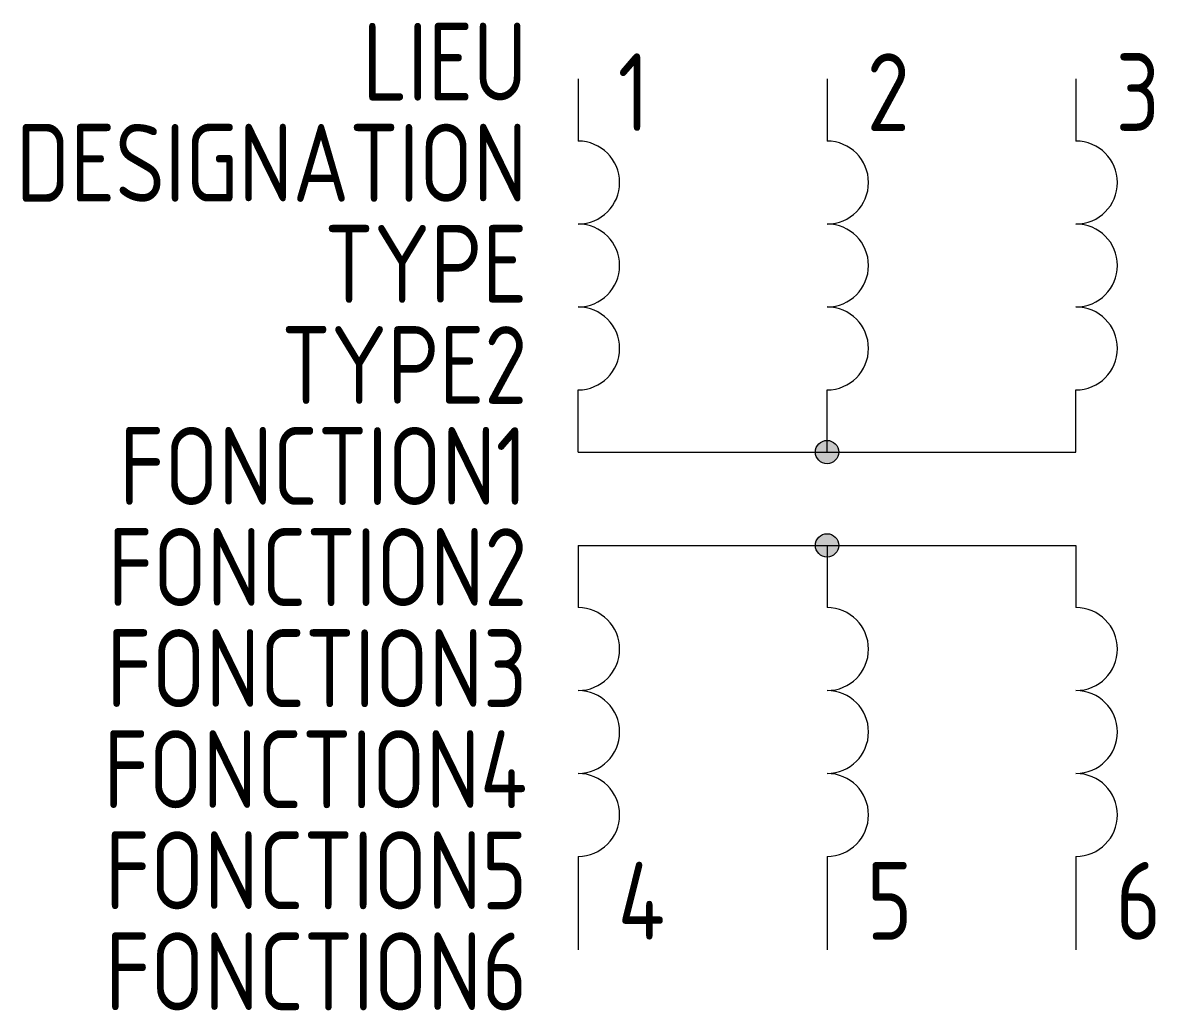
# Model space of a CAD drawing. Extents: x -1602.5 to -1566.1, y -909.5 to -877.8.
import ezdxf
from ezdxf.enums import TextEntityAlignment as Align

# ---------------------------------------------------------------- set-up
doc = ezdxf.new("R2010")
doc.units = 0
for name, color, linetype in [('SYMB_FIL', 3, 'CONTINUOUS'), ('SYMB_TXT_CONTACT', 2, 'CONTINUOUS'), ('SYMB_TXT_NOM', 3, 'CONTINUOUS')]:
    doc.layers.add(name, color=color, linetype=linetype)
doc.styles.add('NET2_5', font='isocp.shx', dxfattribs={"width": 0.9, "height": 2.5})

msp = doc.modelspace()

# ---------------------------------------------------------------- hatches: boundary and pattern name
at = {"layer": 'SYMB_FIL'}
for points in [[(-1577.009, -891.593, 1), (-1576.259, -891.593, 1)], [(-1577.009, -894.593, 1), (-1576.259, -894.593, 1)]]:
    msp.add_hatch(color=256, dxfattribs=at).paths.add_polyline_path(points)

# ---------------------------------------------------------------- linework, layer by layer
for p, q in [((-1584.634, -879.593), (-1584.634, -881.593)), ((-1576.634, -879.593), (-1576.634, -881.593)), ((-1568.634, -879.593), (-1568.634, -881.593)), ((-1584.634, -891.593), (-1584.634, -889.593)), ((-1576.634, -891.593), (-1576.634, -889.593)), ((-1568.634, -891.593), (-1568.634, -889.593)), ((-1584.634, -891.593), (-1568.634, -891.593)), ((-1584.634, -894.593), (-1568.634, -894.593)), ((-1584.634, -894.593), (-1584.634, -896.593)), ((-1576.634, -894.593), (-1576.634, -896.593)), ((-1568.634, -894.593), (-1568.634, -896.593)), ((-1584.634, -904.593), (-1584.634, -907.593)), ((-1576.634, -904.593), (-1576.634, -907.593)), ((-1568.634, -904.593), (-1568.634, -907.593))]:
    msp.add_line(p, q, dxfattribs=at)
for centre in [(-1576.634, -891.593), (-1576.634, -894.593)]:
    msp.add_circle(centre, 0.375, dxfattribs=at)
for centre in [(-1584.634, -882.927), (-1576.634, -882.927), (-1568.634, -882.927), (-1584.634, -885.593), (-1576.634, -885.593), (-1568.634, -885.593), (-1584.634, -888.26), (-1576.634, -888.26), (-1568.634, -888.26), (-1584.634, -897.927), (-1576.634, -897.927), (-1568.634, -897.927), (-1584.634, -900.593), (-1576.634, -900.593), (-1568.634, -900.593), (-1584.634, -903.26), (-1576.634, -903.26), (-1568.634, -903.26)]:
    msp.add_arc(centre, 1.333, 270, 90, dxfattribs=at)

# ---------------------------------------------------------------- texts
at = {"layer": 'SYMB_TXT_CONTACT', "style": 'NET2_5', "width": 0.9, "flags": 8}
for tag, p, s in [('3', (-1567.359, -881.272), '1W'), ('1', (-1583.359, -881.272), '1U'), ('2', (-1575.359, -881.272), '1V'), ('4', (-1583.359, -907.272), '2U'), ('5', (-1575.359, -907.272), '2V'), ('6', (-1567.359, -907.272), '2W')]:
    msp.add_attdef(tag, p, s, height=2.5, dxfattribs=at)
at = {"layer": 'SYMB_TXT_NOM', "style": 'NET2_5', "width": 0.9, "flags": 8}
for tag, text, p in [('LIEU', '', (-1586.269, -880.293)), ('DESIGNATION', 'T?', (-1586.269, -883.543)), ('TYPE', '?V', (-1586.269, -886.793)), ('TYPE2', '?VA', (-1586.269, -890.043)), ('FONCTION1', '', (-1586.269, -893.293)), ('FONCTION2', '', (-1586.269, -896.543)), ('FONCTION3', '', (-1586.269, -899.793)), ('FONCTION4', '', (-1586.269, -903.043)), ('FONCTION5', '', (-1586.269, -906.293)), ('FONCTION6', '', (-1586.269, -909.543))]:
    msp.add_attdef(tag, text=text, height=2.5, dxfattribs=at).set_placement(p, align=Align.RIGHT)

doc.saveas('drawing.dxf')
